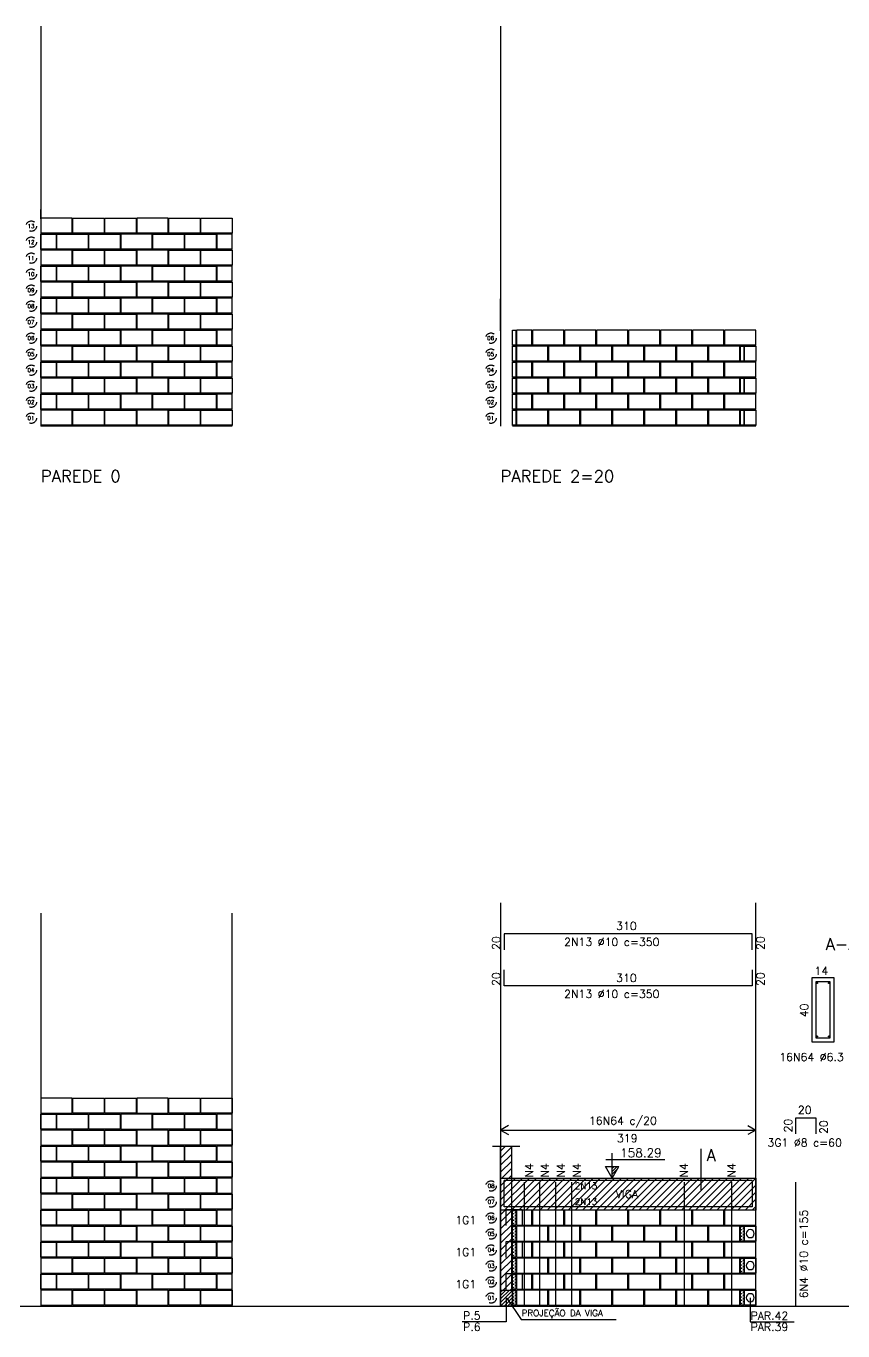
# Model space of a CAD drawing. Extents: x 0 to 187, y -7 to 20.
# Drawn here: x -0.18 to 10.02, y 3.69 to 20 of the extents above; entities that cross this region are included whole.
import ezdxf

# ---------------------------------------------------------------- set-up
doc = ezdxf.new("R2010")
doc.units = 0
doc.header["$LTSCALE"] = 0.5
doc.header["$MEASUREMENT"] = 0
doc.linetypes.add('CENTER', pattern=[2, 1.25, -0.25, 0.25, -0.25])
doc.linetypes.add('HIDDEN', pattern=[0.375, 0.25, -0.125])
doc.layers.get('0').update_dxf_attribs({"linetype": 'CONTINUOUS'})
for name, color, linetype in [('AUX00', 7, 'HIDDEN'), ('AUX01', 1, 'CONTINUOUS'), ('B04', 6, 'CONTINUOUS'), ('B19', 3, 'CONTINUOUS'), ('B39', 2, 'CONTINUOUS'), ('B39C', 5, 'CONTINUOUS'), ('BLOCOPERP', 2, 'CONTINUOUS'), ('BP', 106, 'CONTINUOUS'), ('EIX01', 1, 'CENTER'), ('FERRO', 4, 'CONTINUOUS'), ('FERRO_GROUTE', 4, 'CONTINUOUS'), ('G1', 6, 'CONTINUOUS'), ('GROUTE', 6, 'CONTINUOUS'), ('H04', 9, 'CONTINUOUS'), ('HATCH_LAJE', 254, 'CONTINUOUS'), ('HATCHLAJE', 251, 'HIDDEN'), ('TXT02', 2, 'CONTINUOUS'), ('TXT05', 4, 'CONTINUOUS'), ('VIG02', 3, 'CONTINUOUS')]:
    doc.layers.add(name, color=color, linetype=linetype)
doc.layers.add('FIADAS', color=161, linetype='CONTINUOUS', lineweight=50)
doc.styles.add('ROMANS', font='romans.shx')
pattern_1 = [(45, (-152.69475, -117.850997), (-0.044194174, 0.044194174), [])]

# ---------------------------------------------------------------- blocks, each defined once
blk = doc.blocks.new('A$C57CC6AC6')
at = {"layer": 'BP'}
blk.add_lwpolyline([(0, 0.19), (0, 0), (0.14, 0), (0.14, 0.19)], close=True, dxfattribs=at)
blk.add_circle((0.07, 0.095), 0.05, dxfattribs=at)
blk = doc.blocks.new('NIVD')
at = {"color": 1}
for p, q in [((-0.161, 0.466), (1.319, 0.466)), ((0, 0), (0, 0.624)), ((0, 0), (-0.165, 0.286)), ((-0.165, 0.286), (0.165, 0.286)), ((0, 0), (0.165, 0.286)), ((0, 0.235), (0.051, 0.286)), ((0, 0.164), (0.122, 0.286)), ((0, 0.094), (0.128, 0.221)), ((0, 0.023), (0.031, 0.054))]:
    blk.add_line(p, q, dxfattribs=at)
at = {"color": 2, "style": 'ROMANS'}
blk.add_attdef('NIVEL', (0.2, 0.519), '', height=0.22, dxfattribs=at)

msp = doc.modelspace()

# ---------------------------------------------------------------- hatches: boundary and pattern name
at = {"layer": 'H04'}
h = msp.add_hatch(dxfattribs=at)
h.set_pattern_fill('CROSS', color=256, scale=0.08, style=0)
h.set_pattern_definition([(180, (1.57706, 29.696082), (-0.02, 0.02), [0.01, -0.03]), (90, (1.57206, 29.691082), (0.02, 0.02), [0.01, -0.03])])
h.paths.add_polyline_path([(5.8953, 5.014), (5.9353, 5.014), (5.9353, 5.204), (5.8953, 5.204)])
h = msp.add_hatch(dxfattribs=at)
h.set_pattern_fill('CROSS', color=256, scale=0.08, style=0)
h.set_pattern_definition([(180, (1.577025, 29.496083), (-0.02, 0.02), [0.01, -0.03]), (90, (1.572025, 29.491083), (0.02, 0.02), [0.01, -0.03])])
h.paths.add_polyline_path([(5.8952, 4.814), (5.9352, 4.814), (5.9352, 5.004), (5.8952, 5.004)])
h = msp.add_hatch(dxfattribs=at)
h.set_pattern_fill('CROSS', color=256, scale=0.08, style=0)
h.set_pattern_definition([(180, (4.427025, 29.496083), (-0.02, 0.02), [0.01, -0.03]), (90, (4.422025, 29.491083), (0.02, 0.02), [0.01, -0.03])])
h.paths.add_polyline_path([(8.7452, 4.814), (8.7852, 4.814), (8.7852, 5.004), (8.7452, 5.004)])
h = msp.add_hatch(dxfattribs=at)
h.set_pattern_fill('CROSS', color=256, scale=0.08, style=0)
h.set_pattern_definition([(180, (1.57706, 29.296082), (-0.02, 0.02), [0.01, -0.03]), (90, (1.57206, 29.291082), (0.02, 0.02), [0.01, -0.03])])
h.paths.add_polyline_path([(5.8953, 4.614), (5.9353, 4.614), (5.9353, 4.804), (5.8953, 4.804)])
h = msp.add_hatch(dxfattribs=at)
h.set_pattern_fill('CROSS', color=256, scale=0.08, style=0)
h.set_pattern_definition([(180, (1.577025, 29.096082), (-0.02, 0.02), [0.01, -0.03]), (90, (1.572025, 29.091082), (0.02, 0.02), [0.01, -0.03])])
h.paths.add_polyline_path([(5.8952, 4.414), (5.9352, 4.414), (5.9352, 4.604), (5.8952, 4.604)])
h = msp.add_hatch(dxfattribs=at)
h.set_pattern_fill('CROSS', color=256, scale=0.08, style=0)
h.set_pattern_definition([(180, (4.427025, 29.096082), (-0.02, 0.02), [0.01, -0.03]), (90, (4.422025, 29.091082), (0.02, 0.02), [0.01, -0.03])])
h.paths.add_polyline_path([(8.7452, 4.414), (8.7852, 4.414), (8.7852, 4.604), (8.7452, 4.604)])
h = msp.add_hatch(dxfattribs=at)
h.set_pattern_fill('CROSS', color=256, scale=0.08, style=0)
h.set_pattern_definition([(180, (1.57706, 28.896082), (-0.02, 0.02), [0.01, -0.03]), (90, (1.57206, 28.891082), (0.02, 0.02), [0.01, -0.03])])
h.paths.add_polyline_path([(5.8953, 4.214), (5.9353, 4.214), (5.9353, 4.404), (5.8953, 4.404)])
h = msp.add_hatch(dxfattribs=at)
h.set_pattern_fill('CROSS', color=256, scale=0.08, style=0)
h.set_pattern_definition([(180, (1.577025, 28.696082), (-0.02, 0.02), [0.01, -0.03]), (90, (1.572025, 28.691082), (0.02, 0.02), [0.01, -0.03])])
h.paths.add_polyline_path([(5.8952, 4.014), (5.9352, 4.014), (5.9352, 4.204), (5.8952, 4.204)])
h = msp.add_hatch(dxfattribs=at)
h.set_pattern_fill('CROSS', color=256, scale=0.08, style=0)
h.set_pattern_definition([(180, (4.427025, 28.696082), (-0.02, 0.02), [0.01, -0.03]), (90, (4.422025, 28.691082), (0.02, 0.02), [0.01, -0.03])])
h.paths.add_polyline_path([(8.7452, 4.014), (8.7852, 4.014), (8.7852, 4.204), (8.7452, 4.204)])
at = {"layer": 'HATCH_LAJE'}
h = msp.add_hatch(dxfattribs=at)
h.set_pattern_fill('ANSI31', color=256, scale=0.5, style=0)
h.set_pattern_definition(pattern_1)
h.paths.add_polyline_path([(5.8853, 6.004), (5.7453, 6.004), (5.7453, 5.604), (5.8853, 5.604)])
h = msp.add_hatch(dxfattribs=at)
h.set_pattern_fill('ANSI31', color=256, scale=0.5, style=0)
h.set_pattern_definition([(45, (-152.69475, -37.850997), (-0.044194174, 0.044194174), [])])
h.paths.add_polyline_path([(8.9353, 5.604), (5.7453, 5.604), (5.7453, 5.204), (8.9353, 5.204)])
h.paths.add_polyline_path([(7.1653, 5.329), (7.5153, 5.329), (7.5153, 5.479), (7.1653, 5.479)], flags=24)
h.paths.add_polyline_path([(6.665, 5.4468), (6.9946, 5.4468), (6.9946, 5.5668), (6.665, 5.5668)], flags=24)
h.paths.add_polyline_path([(6.665, 5.2482), (6.9946, 5.2482), (6.9946, 5.3682), (6.665, 5.3682)], flags=24)
h = msp.add_hatch(dxfattribs=at)
h.set_pattern_fill('ANSI31', color=256, scale=0.5, style=0)
h.set_pattern_definition(pattern_1)
h.paths.add_polyline_path([(5.8853, 5.204), (5.7453, 5.204), (5.7453, 4.204), (5.8853, 4.204)])
at = {"layer": 'HATCHLAJE'}
h = msp.add_hatch(dxfattribs=at)
h.set_pattern_fill('ANSI31', color=256, scale=0.25, style=0)
h.set_pattern_definition([(45, (5.745252, 4.004003), (-0.022097, 0.022097), [])])
h.paths.add_polyline_path([(5.8953, 4.004), (5.7453, 4.004), (5.7453, 4.204), (5.8953, 4.204)])

# ---------------------------------------------------------------- linework, layer by layer
msp.add_xline((74.1389, 4.004), (1, 0))
at = {"layer": 'AUX00'}
for centre in [(-0.12, 17.5), (-0.12, 17.3), (-0.12, 17.1), (-0.12, 16.9), (-0.12, 16.7), (-0.12, 16.5), (-0.12, 16.3), (-0.12, 16.1), (5.6253, 16.1), (-0.12, 15.9), (5.6253, 15.9), (-0.12, 15.7), (5.6253, 15.7), (-0.12, 15.5), (5.6253, 15.5), (-0.12, 15.3), (5.6253, 15.3), (-0.12, 15.1), (5.6253, 15.1), (5.6269, 5.5047), (5.6269, 5.3047), (5.6269, 5.1047), (5.6269, 4.9047), (5.6269, 4.7047), (5.6269, 4.5047), (5.6269, 4.3047), (5.6269, 4.1047)]:
    msp.add_circle(centre, 0.065, dxfattribs=at)
at = {"layer": 'AUX01'}
for p, q in [((5.8436, 6.2608), (5.7453, 6.204)), ((5.7453, 6.204), (8.9353, 6.204)), ((5.7453, 6.204), (5.8436, 6.1472)), ((8.8369, 6.2608), (8.9353, 6.204)), ((8.9353, 6.204), (8.8369, 6.1472)), ((5.6453, 6.004), (5.9853, 6.004))]:
    msp.add_line(p, q, dxfattribs=at)
for points in [[(0, 20), (0, 15)], [(5.7453, 20), (5.7453, 15)], [(5.7453, 9.044), (5.7453, 4.004), (8.9353, 4.004), (8.9353, 9.044)], [(0, 8.914), (0, 4.004), (2.39, 4.004), (2.39, 8.914)], [(5.8153, 4.109), (5.8153, 3.809), (5.2653, 3.809)], [(5.825, 4.104), (6.0018, 3.8368), (7.1886, 3.8368)], [(8.8653, 4.109), (8.8653, 3.809), (9.4153, 3.809)]]:
    msp.add_lwpolyline(points, dxfattribs=at)
at = {"layer": 'B04'}
for points in [[(5.9353, 16.01), (5.8953, 16.01), (5.8953, 16.2), (5.9353, 16.2)], [(5.9352, 15.81), (5.8952, 15.81), (5.8952, 16), (5.9352, 16)], [(8.7852, 15.81), (8.7452, 15.81), (8.7452, 16), (8.7852, 16)], [(5.9353, 15.61), (5.8953, 15.61), (5.8953, 15.8), (5.9353, 15.8)], [(5.9352, 15.41), (5.8952, 15.41), (5.8952, 15.6), (5.9352, 15.6)], [(8.7852, 15.41), (8.7452, 15.41), (8.7452, 15.6), (8.7852, 15.6)], [(5.9353, 15.21), (5.8953, 15.21), (5.8953, 15.4), (5.9353, 15.4)], [(5.9352, 15.01), (5.8952, 15.01), (5.8952, 15.2), (5.9352, 15.2)], [(8.7852, 15.01), (8.7452, 15.01), (8.7452, 15.2), (8.7852, 15.2)], [(5.9353, 5.014), (5.8953, 5.014), (5.8953, 5.204), (5.9353, 5.204)], [(5.9352, 4.814), (5.8952, 4.814), (5.8952, 5.004), (5.9352, 5.004)], [(8.7852, 4.814), (8.7452, 4.814), (8.7452, 5.004), (8.7852, 5.004)], [(5.9353, 4.614), (5.8953, 4.614), (5.8953, 4.804), (5.9353, 4.804)], [(5.9352, 4.414), (5.8952, 4.414), (5.8952, 4.604), (5.9352, 4.604)], [(8.7852, 4.414), (8.7452, 4.414), (8.7452, 4.604), (8.7852, 4.604)], [(5.9353, 4.214), (5.8953, 4.214), (5.8953, 4.404), (5.9353, 4.404)], [(5.9352, 4.014), (5.8952, 4.014), (5.8952, 4.204), (5.9352, 4.204)], [(8.7852, 4.014), (8.7452, 4.014), (8.7452, 4.204), (8.7852, 4.204)]]:
    msp.add_lwpolyline(points, close=True, dxfattribs=at)
at = {"layer": 'B19'}
for points in [[(0, 17.4), (0.19, 17.4), (0.19, 17.21), (0, 17.21)], [(2.39, 17.4), (2.2, 17.4), (2.2, 17.21), (2.39, 17.21)], [(0, 17), (0.19, 17), (0.19, 16.81), (0, 16.81)], [(2.39, 17), (2.2, 17), (2.2, 16.81), (2.39, 16.81)], [(0, 16.6), (0.19, 16.6), (0.19, 16.41), (0, 16.41)], [(2.39, 16.6), (2.2, 16.6), (2.2, 16.41), (2.39, 16.41)], [(0, 16.2), (0.19, 16.2), (0.19, 16.01), (0, 16.01)], [(2.39, 16.2), (2.2, 16.2), (2.2, 16.01), (2.39, 16.01)], [(5.9453, 16.01), (6.1353, 16.01), (6.1353, 16.2), (5.9453, 16.2)], [(0, 15.8), (0.19, 15.8), (0.19, 15.61), (0, 15.61)], [(2.39, 15.8), (2.2, 15.8), (2.2, 15.61), (2.39, 15.61)], [(5.9453, 15.61), (6.1353, 15.61), (6.1353, 15.8), (5.9453, 15.8)], [(0, 15.4), (0.19, 15.4), (0.19, 15.21), (0, 15.21)], [(2.39, 15.4), (2.2, 15.4), (2.2, 15.21), (2.39, 15.21)], [(5.9453, 15.21), (6.1353, 15.21), (6.1353, 15.4), (5.9453, 15.4)], [(0, 6.404), (0.19, 6.404), (0.19, 6.214), (0, 6.214)], [(2.39, 6.404), (2.2, 6.404), (2.2, 6.214), (2.39, 6.214)], [(0, 6.004), (0.19, 6.004), (0.19, 5.814), (0, 5.814)], [(2.39, 6.004), (2.2, 6.004), (2.2, 5.814), (2.39, 5.814)], [(0, 5.604), (0.19, 5.604), (0.19, 5.414), (0, 5.414)], [(2.39, 5.604), (2.2, 5.604), (2.2, 5.414), (2.39, 5.414)], [(0, 5.204), (0.19, 5.204), (0.19, 5.014), (0, 5.014)], [(2.39, 5.204), (2.2, 5.204), (2.2, 5.014), (2.39, 5.014)], [(5.9453, 5.014), (6.1353, 5.014), (6.1353, 5.204), (5.9453, 5.204)], [(0, 4.804), (0.19, 4.804), (0.19, 4.614), (0, 4.614)], [(2.39, 4.804), (2.2, 4.804), (2.2, 4.614), (2.39, 4.614)], [(5.9453, 4.614), (6.1353, 4.614), (6.1353, 4.804), (5.9453, 4.804)], [(0, 4.404), (0.19, 4.404), (0.19, 4.214), (0, 4.214)], [(2.39, 4.404), (2.2, 4.404), (2.2, 4.214), (2.39, 4.214)], [(5.9453, 4.214), (6.1353, 4.214), (6.1353, 4.404), (5.9453, 4.404)]]:
    msp.add_lwpolyline(points, close=True, dxfattribs=at)
at = {"layer": 'B39'}
for points in [[(0.59, 17.4), (0.59, 17.21), (0.2, 17.21), (0.2, 17.4)], [(0.99, 17.4), (0.99, 17.21), (0.6, 17.21), (0.6, 17.4)], [(1, 17.4), (1, 17.21), (1.39, 17.21), (1.39, 17.4)], [(1.79, 17.4), (1.79, 17.21), (1.4, 17.21), (1.4, 17.4)], [(2.19, 17.4), (2.19, 17.21), (1.8, 17.21), (1.8, 17.4)], [(0, 17.2), (0, 17.01), (0.39, 17.01), (0.39, 17.2)], [(0.79, 17.2), (0.79, 17.01), (0.4, 17.01), (0.4, 17.2)], [(1.19, 17.2), (1.19, 17.01), (0.8, 17.01), (0.8, 17.2)], [(1.2, 17.2), (1.2, 17.01), (1.59, 17.01), (1.59, 17.2)], [(1.99, 17.2), (1.99, 17.01), (1.6, 17.01), (1.6, 17.2)], [(2.39, 17.2), (2.39, 17.01), (2, 17.01), (2, 17.2)], [(0.59, 17), (0.59, 16.81), (0.2, 16.81), (0.2, 17)], [(0.99, 17), (0.99, 16.81), (0.6, 16.81), (0.6, 17)], [(1, 17), (1, 16.81), (1.39, 16.81), (1.39, 17)], [(1.79, 17), (1.79, 16.81), (1.4, 16.81), (1.4, 17)], [(2.19, 17), (2.19, 16.81), (1.8, 16.81), (1.8, 17)], [(0, 16.8), (0, 16.61), (0.39, 16.61), (0.39, 16.8)], [(0.79, 16.8), (0.79, 16.61), (0.4, 16.61), (0.4, 16.8)], [(1.19, 16.8), (1.19, 16.61), (0.8, 16.61), (0.8, 16.8)], [(1.2, 16.8), (1.2, 16.61), (1.59, 16.61), (1.59, 16.8)], [(1.99, 16.8), (1.99, 16.61), (1.6, 16.61), (1.6, 16.8)], [(2.39, 16.8), (2.39, 16.61), (2, 16.61), (2, 16.8)], [(0.59, 16.6), (0.59, 16.41), (0.2, 16.41), (0.2, 16.6)], [(0.99, 16.6), (0.99, 16.41), (0.6, 16.41), (0.6, 16.6)], [(1, 16.6), (1, 16.41), (1.39, 16.41), (1.39, 16.6)], [(1.79, 16.6), (1.79, 16.41), (1.4, 16.41), (1.4, 16.6)], [(2.19, 16.6), (2.19, 16.41), (1.8, 16.41), (1.8, 16.6)], [(0, 16.4), (0, 16.21), (0.39, 16.21), (0.39, 16.4)], [(0.79, 16.4), (0.79, 16.21), (0.4, 16.21), (0.4, 16.4)], [(1.19, 16.4), (1.19, 16.21), (0.8, 16.21), (0.8, 16.4)], [(1.2, 16.4), (1.2, 16.21), (1.59, 16.21), (1.59, 16.4)], [(1.99, 16.4), (1.99, 16.21), (1.6, 16.21), (1.6, 16.4)], [(2.39, 16.4), (2.39, 16.21), (2, 16.21), (2, 16.4)], [(0.59, 16.2), (0.59, 16.01), (0.2, 16.01), (0.2, 16.2)], [(0.99, 16.2), (0.99, 16.01), (0.6, 16.01), (0.6, 16.2)], [(1, 16.2), (1, 16.01), (1.39, 16.01), (1.39, 16.2)], [(1.79, 16.2), (1.79, 16.01), (1.4, 16.01), (1.4, 16.2)], [(2.19, 16.2), (2.19, 16.01), (1.8, 16.01), (1.8, 16.2)], [(6.1453, 16.01), (6.5353, 16.01), (6.5353, 16.2), (6.1453, 16.2)], [(6.5453, 16.01), (6.9353, 16.01), (6.9353, 16.2), (6.5453, 16.2)], [(6.9453, 16.01), (7.3353, 16.01), (7.3353, 16.2), (6.9453, 16.2)], [(7.3453, 16.01), (7.7353, 16.01), (7.7353, 16.2), (7.3453, 16.2)], [(7.7453, 16.01), (8.1353, 16.01), (8.1353, 16.2), (7.7453, 16.2)], [(8.1453, 16.01), (8.5353, 16.01), (8.5353, 16.2), (8.1453, 16.2)], [(8.5453, 16.01), (8.9353, 16.01), (8.9353, 16.2), (8.5453, 16.2)], [(0, 16), (0, 15.81), (0.39, 15.81), (0.39, 16)], [(0.79, 16), (0.79, 15.81), (0.4, 15.81), (0.4, 16)], [(1.19, 16), (1.19, 15.81), (0.8, 15.81), (0.8, 16)], [(1.2, 16), (1.2, 15.81), (1.59, 15.81), (1.59, 16)], [(1.99, 16), (1.99, 15.81), (1.6, 15.81), (1.6, 16)], [(2.39, 16), (2.39, 15.81), (2, 15.81), (2, 16)], [(5.9452, 15.81), (6.3352, 15.81), (6.3352, 16), (5.9452, 16)], [(6.3452, 15.81), (6.7352, 15.81), (6.7352, 16), (6.3452, 16)], [(6.7452, 15.81), (7.1352, 15.81), (7.1352, 16), (6.7452, 16)], [(7.1452, 15.81), (7.5352, 15.81), (7.5352, 16), (7.1452, 16)], [(7.5452, 15.81), (7.9352, 15.81), (7.9352, 16), (7.5452, 16)], [(7.9452, 15.81), (8.3352, 15.81), (8.3352, 16), (7.9452, 16)], [(8.3452, 15.81), (8.7352, 15.81), (8.7352, 16), (8.3452, 16)], [(0.59, 15.8), (0.59, 15.61), (0.2, 15.61), (0.2, 15.8)], [(0.99, 15.8), (0.99, 15.61), (0.6, 15.61), (0.6, 15.8)], [(1, 15.8), (1, 15.61), (1.39, 15.61), (1.39, 15.8)], [(1.79, 15.8), (1.79, 15.61), (1.4, 15.61), (1.4, 15.8)], [(2.19, 15.8), (2.19, 15.61), (1.8, 15.61), (1.8, 15.8)], [(6.1453, 15.61), (6.5353, 15.61), (6.5353, 15.8), (6.1453, 15.8)], [(6.5453, 15.61), (6.9353, 15.61), (6.9353, 15.8), (6.5453, 15.8)], [(6.9453, 15.61), (7.3353, 15.61), (7.3353, 15.8), (6.9453, 15.8)], [(7.3453, 15.61), (7.7353, 15.61), (7.7353, 15.8), (7.3453, 15.8)], [(7.7453, 15.61), (8.1353, 15.61), (8.1353, 15.8), (7.7453, 15.8)], [(8.1453, 15.61), (8.5353, 15.61), (8.5353, 15.8), (8.1453, 15.8)], [(8.5453, 15.61), (8.9353, 15.61), (8.9353, 15.8), (8.5453, 15.8)], [(0, 15.6), (0, 15.41), (0.39, 15.41), (0.39, 15.6)], [(0.79, 15.6), (0.79, 15.41), (0.4, 15.41), (0.4, 15.6)], [(1.19, 15.6), (1.19, 15.41), (0.8, 15.41), (0.8, 15.6)], [(1.2, 15.6), (1.2, 15.41), (1.59, 15.41), (1.59, 15.6)], [(1.99, 15.6), (1.99, 15.41), (1.6, 15.41), (1.6, 15.6)], [(2.39, 15.6), (2.39, 15.41), (2, 15.41), (2, 15.6)], [(5.9452, 15.41), (6.3352, 15.41), (6.3352, 15.6), (5.9452, 15.6)], [(6.3452, 15.41), (6.7352, 15.41), (6.7352, 15.6), (6.3452, 15.6)], [(6.7452, 15.41), (7.1352, 15.41), (7.1352, 15.6), (6.7452, 15.6)], [(7.1452, 15.41), (7.5352, 15.41), (7.5352, 15.6), (7.1452, 15.6)], [(7.5452, 15.41), (7.9352, 15.41), (7.9352, 15.6), (7.5452, 15.6)], [(7.9452, 15.41), (8.3352, 15.41), (8.3352, 15.6), (7.9452, 15.6)], [(8.3452, 15.41), (8.7352, 15.41), (8.7352, 15.6), (8.3452, 15.6)], [(0.59, 15.4), (0.59, 15.21), (0.2, 15.21), (0.2, 15.4)], [(0.99, 15.4), (0.99, 15.21), (0.6, 15.21), (0.6, 15.4)], [(1, 15.4), (1, 15.21), (1.39, 15.21), (1.39, 15.4)], [(1.79, 15.4), (1.79, 15.21), (1.4, 15.21), (1.4, 15.4)], [(2.19, 15.4), (2.19, 15.21), (1.8, 15.21), (1.8, 15.4)], [(6.1453, 15.21), (6.5353, 15.21), (6.5353, 15.4), (6.1453, 15.4)], [(6.5453, 15.21), (6.9353, 15.21), (6.9353, 15.4), (6.5453, 15.4)], [(6.9453, 15.21), (7.3353, 15.21), (7.3353, 15.4), (6.9453, 15.4)], [(7.3453, 15.21), (7.7353, 15.21), (7.7353, 15.4), (7.3453, 15.4)], [(7.7453, 15.21), (8.1353, 15.21), (8.1353, 15.4), (7.7453, 15.4)], [(8.1453, 15.21), (8.5353, 15.21), (8.5353, 15.4), (8.1453, 15.4)], [(8.5453, 15.21), (8.9353, 15.21), (8.9353, 15.4), (8.5453, 15.4)], [(0, 15.2), (0, 15.01), (0.39, 15.01), (0.39, 15.2)], [(0.79, 15.2), (0.79, 15.01), (0.4, 15.01), (0.4, 15.2)], [(1.19, 15.2), (1.19, 15.01), (0.8, 15.01), (0.8, 15.2)], [(1.2, 15.2), (1.2, 15.01), (1.59, 15.01), (1.59, 15.2)], [(1.99, 15.2), (1.99, 15.01), (1.6, 15.01), (1.6, 15.2)], [(2.39, 15.2), (2.39, 15.01), (2, 15.01), (2, 15.2)], [(5.9452, 15.01), (6.3352, 15.01), (6.3352, 15.2), (5.9452, 15.2)], [(6.3452, 15.01), (6.7352, 15.01), (6.7352, 15.2), (6.3452, 15.2)], [(6.7452, 15.01), (7.1352, 15.01), (7.1352, 15.2), (6.7452, 15.2)], [(7.1452, 15.01), (7.5352, 15.01), (7.5352, 15.2), (7.1452, 15.2)], [(7.5452, 15.01), (7.9352, 15.01), (7.9352, 15.2), (7.5452, 15.2)], [(7.9452, 15.01), (8.3352, 15.01), (8.3352, 15.2), (7.9452, 15.2)], [(8.3452, 15.01), (8.7352, 15.01), (8.7352, 15.2), (8.3452, 15.2)], [(0.59, 6.404), (0.59, 6.214), (0.2, 6.214), (0.2, 6.404)], [(0.99, 6.404), (0.99, 6.214), (0.6, 6.214), (0.6, 6.404)], [(1, 6.404), (1, 6.214), (1.39, 6.214), (1.39, 6.404)], [(1.79, 6.404), (1.79, 6.214), (1.4, 6.214), (1.4, 6.404)], [(2.19, 6.404), (2.19, 6.214), (1.8, 6.214), (1.8, 6.404)], [(0, 6.204), (0, 6.014), (0.39, 6.014), (0.39, 6.204)], [(0.79, 6.204), (0.79, 6.014), (0.4, 6.014), (0.4, 6.204)], [(1.19, 6.204), (1.19, 6.014), (0.8, 6.014), (0.8, 6.204)], [(1.2, 6.204), (1.2, 6.014), (1.59, 6.014), (1.59, 6.204)], [(1.99, 6.204), (1.99, 6.014), (1.6, 6.014), (1.6, 6.204)], [(2.39, 6.204), (2.39, 6.014), (2, 6.014), (2, 6.204)], [(0.59, 6.004), (0.59, 5.814), (0.2, 5.814), (0.2, 6.004)], [(0.99, 6.004), (0.99, 5.814), (0.6, 5.814), (0.6, 6.004)], [(1, 6.004), (1, 5.814), (1.39, 5.814), (1.39, 6.004)], [(1.79, 6.004), (1.79, 5.814), (1.4, 5.814), (1.4, 6.004)], [(2.19, 6.004), (2.19, 5.814), (1.8, 5.814), (1.8, 6.004)], [(0, 5.804), (0, 5.614), (0.39, 5.614), (0.39, 5.804)], [(0.79, 5.804), (0.79, 5.614), (0.4, 5.614), (0.4, 5.804)], [(1.19, 5.804), (1.19, 5.614), (0.8, 5.614), (0.8, 5.804)], [(1.2, 5.804), (1.2, 5.614), (1.59, 5.614), (1.59, 5.804)], [(1.99, 5.804), (1.99, 5.614), (1.6, 5.614), (1.6, 5.804)], [(2.39, 5.804), (2.39, 5.614), (2, 5.614), (2, 5.804)], [(0.59, 5.604), (0.59, 5.414), (0.2, 5.414), (0.2, 5.604)], [(0.99, 5.604), (0.99, 5.414), (0.6, 5.414), (0.6, 5.604)], [(1, 5.604), (1, 5.414), (1.39, 5.414), (1.39, 5.604)], [(1.79, 5.604), (1.79, 5.414), (1.4, 5.414), (1.4, 5.604)], [(2.19, 5.604), (2.19, 5.414), (1.8, 5.414), (1.8, 5.604)], [(0, 5.404), (0, 5.214), (0.39, 5.214), (0.39, 5.404)], [(0.79, 5.404), (0.79, 5.214), (0.4, 5.214), (0.4, 5.404)], [(1.19, 5.404), (1.19, 5.214), (0.8, 5.214), (0.8, 5.404)], [(1.2, 5.404), (1.2, 5.214), (1.59, 5.214), (1.59, 5.404)], [(1.99, 5.404), (1.99, 5.214), (1.6, 5.214), (1.6, 5.404)], [(2.39, 5.404), (2.39, 5.214), (2, 5.214), (2, 5.404)], [(0.59, 5.204), (0.59, 5.014), (0.2, 5.014), (0.2, 5.204)], [(0.99, 5.204), (0.99, 5.014), (0.6, 5.014), (0.6, 5.204)], [(1, 5.204), (1, 5.014), (1.39, 5.014), (1.39, 5.204)], [(1.79, 5.204), (1.79, 5.014), (1.4, 5.014), (1.4, 5.204)], [(2.19, 5.204), (2.19, 5.014), (1.8, 5.014), (1.8, 5.204)], [(6.1453, 5.014), (6.5353, 5.014), (6.5353, 5.204), (6.1453, 5.204)], [(6.5453, 5.014), (6.9353, 5.014), (6.9353, 5.204), (6.5453, 5.204)], [(6.9453, 5.014), (7.3353, 5.014), (7.3353, 5.204), (6.9453, 5.204)], [(7.3453, 5.014), (7.7353, 5.014), (7.7353, 5.204), (7.3453, 5.204)], [(7.7453, 5.014), (8.1353, 5.014), (8.1353, 5.204), (7.7453, 5.204)], [(8.1453, 5.014), (8.5353, 5.014), (8.5353, 5.204), (8.1453, 5.204)], [(8.5453, 5.014), (8.9353, 5.014), (8.9353, 5.204), (8.5453, 5.204)], [(0, 5.004), (0, 4.814), (0.39, 4.814), (0.39, 5.004)], [(0.79, 5.004), (0.79, 4.814), (0.4, 4.814), (0.4, 5.004)], [(1.19, 5.004), (1.19, 4.814), (0.8, 4.814), (0.8, 5.004)], [(1.2, 5.004), (1.2, 4.814), (1.59, 4.814), (1.59, 5.004)], [(1.99, 5.004), (1.99, 4.814), (1.6, 4.814), (1.6, 5.004)], [(2.39, 5.004), (2.39, 4.814), (2, 4.814), (2, 5.004)], [(5.9452, 4.814), (6.3352, 4.814), (6.3352, 5.004), (5.9452, 5.004)], [(6.3452, 4.814), (6.7352, 4.814), (6.7352, 5.004), (6.3452, 5.004)], [(6.7452, 4.814), (7.1352, 4.814), (7.1352, 5.004), (6.7452, 5.004)], [(7.1452, 4.814), (7.5352, 4.814), (7.5352, 5.004), (7.1452, 5.004)], [(7.5452, 4.814), (7.9352, 4.814), (7.9352, 5.004), (7.5452, 5.004)], [(7.9452, 4.814), (8.3352, 4.814), (8.3352, 5.004), (7.9452, 5.004)], [(8.3452, 4.814), (8.7352, 4.814), (8.7352, 5.004), (8.3452, 5.004)], [(0.59, 4.804), (0.59, 4.614), (0.2, 4.614), (0.2, 4.804)], [(0.99, 4.804), (0.99, 4.614), (0.6, 4.614), (0.6, 4.804)], [(1, 4.804), (1, 4.614), (1.39, 4.614), (1.39, 4.804)], [(1.79, 4.804), (1.79, 4.614), (1.4, 4.614), (1.4, 4.804)], [(2.19, 4.804), (2.19, 4.614), (1.8, 4.614), (1.8, 4.804)], [(6.1453, 4.614), (6.5353, 4.614), (6.5353, 4.804), (6.1453, 4.804)], [(6.5453, 4.614), (6.9353, 4.614), (6.9353, 4.804), (6.5453, 4.804)], [(6.9453, 4.614), (7.3353, 4.614), (7.3353, 4.804), (6.9453, 4.804)], [(7.3453, 4.614), (7.7353, 4.614), (7.7353, 4.804), (7.3453, 4.804)], [(7.7453, 4.614), (8.1353, 4.614), (8.1353, 4.804), (7.7453, 4.804)], [(8.1453, 4.614), (8.5353, 4.614), (8.5353, 4.804), (8.1453, 4.804)], [(8.5453, 4.614), (8.9353, 4.614), (8.9353, 4.804), (8.5453, 4.804)], [(0, 4.604), (0, 4.414), (0.39, 4.414), (0.39, 4.604)], [(0.79, 4.604), (0.79, 4.414), (0.4, 4.414), (0.4, 4.604)], [(1.19, 4.604), (1.19, 4.414), (0.8, 4.414), (0.8, 4.604)], [(1.2, 4.604), (1.2, 4.414), (1.59, 4.414), (1.59, 4.604)], [(1.99, 4.604), (1.99, 4.414), (1.6, 4.414), (1.6, 4.604)], [(2.39, 4.604), (2.39, 4.414), (2, 4.414), (2, 4.604)], [(5.9452, 4.414), (6.3352, 4.414), (6.3352, 4.604), (5.9452, 4.604)], [(6.3452, 4.414), (6.7352, 4.414), (6.7352, 4.604), (6.3452, 4.604)], [(6.7452, 4.414), (7.1352, 4.414), (7.1352, 4.604), (6.7452, 4.604)], [(7.1452, 4.414), (7.5352, 4.414), (7.5352, 4.604), (7.1452, 4.604)], [(7.5452, 4.414), (7.9352, 4.414), (7.9352, 4.604), (7.5452, 4.604)], [(7.9452, 4.414), (8.3352, 4.414), (8.3352, 4.604), (7.9452, 4.604)], [(8.3452, 4.414), (8.7352, 4.414), (8.7352, 4.604), (8.3452, 4.604)], [(0.59, 4.404), (0.59, 4.214), (0.2, 4.214), (0.2, 4.404)], [(0.99, 4.404), (0.99, 4.214), (0.6, 4.214), (0.6, 4.404)], [(1, 4.404), (1, 4.214), (1.39, 4.214), (1.39, 4.404)], [(1.79, 4.404), (1.79, 4.214), (1.4, 4.214), (1.4, 4.404)], [(2.19, 4.404), (2.19, 4.214), (1.8, 4.214), (1.8, 4.404)], [(6.1453, 4.214), (6.5353, 4.214), (6.5353, 4.404), (6.1453, 4.404)], [(6.5453, 4.214), (6.9353, 4.214), (6.9353, 4.404), (6.5453, 4.404)], [(6.9453, 4.214), (7.3353, 4.214), (7.3353, 4.404), (6.9453, 4.404)], [(7.3453, 4.214), (7.7353, 4.214), (7.7353, 4.404), (7.3453, 4.404)], [(7.7453, 4.214), (8.1353, 4.214), (8.1353, 4.404), (7.7453, 4.404)], [(8.1453, 4.214), (8.5353, 4.214), (8.5353, 4.404), (8.1453, 4.404)], [(8.5453, 4.214), (8.9353, 4.214), (8.9353, 4.404), (8.5453, 4.404)], [(0, 4.204), (0, 4.014), (0.39, 4.014), (0.39, 4.204)], [(0.79, 4.204), (0.79, 4.014), (0.4, 4.014), (0.4, 4.204)], [(1.19, 4.204), (1.19, 4.014), (0.8, 4.014), (0.8, 4.204)], [(1.2, 4.204), (1.2, 4.014), (1.59, 4.014), (1.59, 4.204)], [(1.99, 4.204), (1.99, 4.014), (1.6, 4.014), (1.6, 4.204)], [(2.39, 4.204), (2.39, 4.014), (2, 4.014), (2, 4.204)], [(5.9452, 4.014), (6.3352, 4.014), (6.3352, 4.204), (5.9452, 4.204)], [(6.3452, 4.014), (6.7352, 4.014), (6.7352, 4.204), (6.3452, 4.204)], [(6.7452, 4.014), (7.1352, 4.014), (7.1352, 4.204), (6.7452, 4.204)], [(7.1452, 4.014), (7.5352, 4.014), (7.5352, 4.204), (7.1452, 4.204)], [(7.5452, 4.014), (7.9352, 4.014), (7.9352, 4.204), (7.5452, 4.204)], [(7.9452, 4.014), (8.3352, 4.014), (8.3352, 4.204), (7.9452, 4.204)], [(8.3452, 4.014), (8.7352, 4.014), (8.7352, 4.204), (8.3452, 4.204)]]:
    msp.add_lwpolyline(points, close=True, dxfattribs=at)
at = {"layer": 'B39C'}
for points in [[(0, 17.6), (0, 17.41), (0.39, 17.41), (0.39, 17.6)], [(0.79, 17.6), (0.79, 17.41), (0.4, 17.41), (0.4, 17.6)], [(1.19, 17.6), (1.19, 17.41), (0.8, 17.41), (0.8, 17.6)], [(1.2, 17.6), (1.2, 17.41), (1.59, 17.41), (1.59, 17.6)], [(1.99, 17.6), (1.99, 17.41), (1.6, 17.41), (1.6, 17.6)], [(2.39, 17.6), (2.39, 17.41), (2, 17.41), (2, 17.6)], [(0, 6.604), (0, 6.414), (0.39, 6.414), (0.39, 6.604)], [(0.79, 6.604), (0.79, 6.414), (0.4, 6.414), (0.4, 6.604)], [(1.19, 6.604), (1.19, 6.414), (0.8, 6.414), (0.8, 6.604)], [(1.2, 6.604), (1.2, 6.414), (1.59, 6.414), (1.59, 6.604)], [(1.99, 6.604), (1.99, 6.414), (1.6, 6.414), (1.6, 6.604)], [(2.39, 6.604), (2.39, 6.414), (2, 6.414), (2, 6.604)]]:
    msp.add_lwpolyline(points, close=True, dxfattribs=at)
at = {"layer": 'BP'}
for points in [[(8.9353, 16), (8.9353, 15.81), (8.7953, 15.81), (8.7953, 16)], [(8.9353, 15.6), (8.9353, 15.41), (8.7953, 15.41), (8.7953, 15.6)], [(8.9353, 15.2), (8.9353, 15.01), (8.7953, 15.01), (8.7953, 15.2)]]:
    msp.add_lwpolyline(points, close=True, dxfattribs=at)
at = {"layer": 'EIX01', "linetype": 'HIDDEN', "ltscale": 0.5}
msp.add_line((8.9353, 4.004), (9.9353, 4.004), dxfattribs=at)
at = {"layer": 'FERRO'}
for points in [[(8.8903, 8.454), (8.8903, 8.654), (5.7903, 8.654), (5.7903, 8.454)], [(8.8903, 8.204), (8.8903, 8.004), (5.7903, 8.004), (5.7903, 8.204)], [(9.4353, 6.1544), (9.4353, 6.3544), (9.6853, 6.3544), (9.6853, 6.1544)], [(8.8903, 5.574), (5.7903, 5.574)], [(8.8903, 5.574), (8.8903, 5.244), (5.7903, 5.244), (5.7903, 5.574)]]:
    msp.add_lwpolyline(points, dxfattribs=at)
msp.add_lwpolyline([(9.6853, 7.3574), (9.8653, 7.3574), (9.8653, 8.0574), (9.6853, 8.0574)], close=True, dxfattribs=at)
at = {"layer": 'FERRO_GROUTE'}
for p, q in [((6.0428, 4.004), (6.0428, 5.554)), ((6.2378, 4.004), (6.2378, 5.554)), ((6.4378, 4.004), (6.4378, 5.554)), ((6.6378, 4.004), (6.6378, 5.554)), ((8.0428, 4.005), (8.0428, 5.554)), ((8.6378, 4.005), (8.6378, 5.554)), ((9.4353, 4.004), (9.4353, 5.554))]:
    msp.add_line(p, q, dxfattribs=at)
at = {"layer": 'FIADAS'}
for p, q in [((0, 17.41), (2.39, 17.41)), ((0, 17.21), (2.39, 17.21)), ((0, 17.01), (2.39, 17.01)), ((0, 16.81), (2.39, 16.81)), ((0, 16.61), (2.39, 16.61)), ((0, 16.41), (2.39, 16.41)), ((0, 16.21), (2.39, 16.21)), ((0, 16.01), (2.39, 16.01)), ((5.8953, 16.01), (8.9353, 16.01)), ((0, 15.81), (2.39, 15.81)), ((5.8953, 15.81), (8.9353, 15.81)), ((0, 15.61), (2.39, 15.61)), ((5.8953, 15.61), (8.9353, 15.61)), ((0, 15.41), (2.39, 15.41)), ((5.8953, 15.41), (8.9353, 15.41)), ((0, 15.21), (2.39, 15.21)), ((5.8953, 15.21), (8.9353, 15.21)), ((0, 15.01), (2.39, 15.01)), ((5.8953, 15.01), (8.9353, 15.01))]:
    msp.add_line(p, q, dxfattribs=at)
at = {"layer": 'G1'}
for points in [[(5.8153, 5.009), (5.8153, 5.209), (6.0153, 5.209), (6.0153, 5.009)], [(5.8153, 4.609), (5.8153, 4.809), (6.0153, 4.809), (6.0153, 4.609)], [(5.8153, 4.209), (5.8153, 4.409), (6.0153, 4.409), (6.0153, 4.209)]]:
    msp.add_lwpolyline(points, dxfattribs=at)
at = {"layer": 'TXT05'}
msp.add_line((8.2515, 5.455), (8.2515, 5.97), dxfattribs=at)
at = {"layer": 'VIG02'}
for p, q in [((5.7453, 4.204), (5.7453, 6.004)), ((5.8853, 4.204), (5.8853, 6.004))]:
    msp.add_line(p, q, dxfattribs=at)
for points in [[(0, 17.71), (0, 17.59)], [(5.7453, 16.59), (5.7453, 16.19)], [(9.6353, 7.3074), (9.9153, 7.3074), (9.9153, 8.1074), (9.6353, 8.1074)], [(5.8953, 4.004), (5.7453, 4.004), (5.7453, 4.204), (5.8953, 4.204)]]:
    msp.add_lwpolyline(points, close=True, dxfattribs=at)
msp.add_lwpolyline([(5.7453, 5.604), (8.9353, 5.604), (8.9353, 5.204), (5.7453, 5.204)], dxfattribs=at)
for centre in [(9.7016, 8.0411), (9.849, 8.0411), (9.7016, 7.3737), (9.849, 7.3737)]:
    msp.add_circle(centre, 0.0063, dxfattribs=at)

# ---------------------------------------------------------------- block references
at = {"layer": 'BLOCOPERP', "xscale": -1}
for p in [(8.9353, 4.814), (8.9353, 4.414), (8.9353, 4.014)]:
    msp.add_blockref('A$C57CC6AC6', p, dxfattribs=at)
at = {"layer": 'GROUTE', "xscale": 0.5, "yscale": 0.5, "zscale": 0.5}
msp.add_blockref('NIVD', (7.1403, 5.604), dxfattribs=at).add_auto_attribs({'NIVEL': '158.29'})

# ---------------------------------------------------------------- texts
at = {"layer": 'AUX00', "color": 2, "style": 'ROMANS'}
for s, p in [('13', (-0.1664, 17.475)), ('12', (-0.1664, 17.275)), ('11', (-0.1664, 17.075)), ('10', (-0.1664, 16.875)), ('09', (-0.1664, 16.675)), ('08', (-0.1664, 16.475)), ('07', (-0.1664, 16.275)), ('06', (-0.1664, 16.075)), ('06', (5.5789, 16.075)), ('05', (-0.1664, 15.875)), ('05', (5.5789, 15.875)), ('04', (-0.1664, 15.675)), ('04', (5.5789, 15.675)), ('03', (-0.1664, 15.475)), ('03', (5.5789, 15.475)), ('02', (-0.1664, 15.275)), ('02', (5.5789, 15.275)), ('01', (-0.1664, 15.075)), ('01', (5.5789, 15.075))]:
    msp.add_text(s, height=0.05, dxfattribs=at).set_placement(p)
for s, p in [('08', (5.5847, 5.4809)), ('07', (5.5847, 5.2809)), ('06', (5.5847, 5.0809)), ('05', (5.5847, 4.8809)), ('04', (5.5847, 4.6809)), ('03', (5.5847, 4.4809)), ('02', (5.5847, 4.2809)), ('01', (5.5847, 4.0809))]:
    msp.add_text(s, height=0.05, rotation=360, dxfattribs=at).set_placement(p)
at = {"layer": 'TXT02', "style": 'ROMANS'}
for s, height, p in [('310', 0.1, (7.1902, 8.704)), ('2N13 %%C10 c=350', 0.1, (6.5402, 8.504)), ('310', 0.1, (7.1902, 8.054)), ('2N13 %%C10 c=350', 0.1, (6.5402, 7.854)), ('16N64 c/20', 0.1, (6.8498, 6.2707)), ('20', 0.1, (9.4611, 6.4044)), ('319', 0.1, (7.1998, 6.0516)), ('3G1 %%C8 c=60', 0.1, (9.0811, 5.9965)), ('VIGA', 0.1, (7.1855, 5.354)), ('1G1', 0.1, (5.1794, 5.028)), ('1G1', 0.1, (5.1794, 4.628)), ('1G1', 0.1, (5.1794, 4.228)), ('PROJEÇÃO DA VIGA ', 0.08, (6.0087, 3.8768))]:
    msp.add_text(s, height=height, dxfattribs=at).set_placement(p)
for s, height, rotation, p in [('20', 0.1, 90, (5.7403, 8.454)), ('20', 0.1, 90, (9.0437, 8.454)), ('20', 0.1, 90, (5.7403, 8.004)), ('20', 0.1, 90, (9.0437, 8.004)), ('14', 0.1, 0, (9.6695, 8.1416)), ('40', 0.1, 90, (9.5913, 7.6132)), ('16N64 %%C6.3 c=105', 0.1, 0, (9.2288, 7.0661)), ('20', 0.1, 90, (9.3894, 6.1743)), ('20', 0.1, 90, (9.8335, 6.1543)), ('N4', 0.1, 90, (6.1541, 5.6085)), ('N4', 0.1, 90, (6.3491, 5.6085)), ('N4', 0.1, 90, (6.5491, 5.6085)), ('N4', 0.1, 90, (6.7491, 5.6085)), ('N4', 0.1, 90, (8.0866, 5.6095)), ('N4', 0.1, 90, (8.6816, 5.6095)), ('2N13', 0.08, 0, (6.6736, 5.4668)), ('2N13', 0.08, 0, (6.6736, 5.2682)), ('6N4 %%C10 c=155', 0.1, 90, (9.5852, 4.1017)), ('P.5', 0.1, 0, (5.2772, 3.8341)), ('PAR.42', 0.1, 360, (8.8699, 3.8336)), ('P.6', 0.1, 360, (5.2772, 3.6941)), ('PAR.39', 0.1, 360, (8.8699, 3.6936))]:
    msp.add_text(s, height=height, rotation=rotation, dxfattribs=at).set_placement(p)
at = {"layer": 'TXT05', "style": 'ROMANS'}
for s, p in [('PAREDE 0', (0, 14.3)), ('PAREDE 2=20', (5.7453, 14.3)), ('A-A', (9.8088, 8.4522)), ('A', (8.3204, 5.8165))]:
    msp.add_text(s, height=0.15, dxfattribs=at).set_placement(p)

doc.saveas('drawing.dxf')
